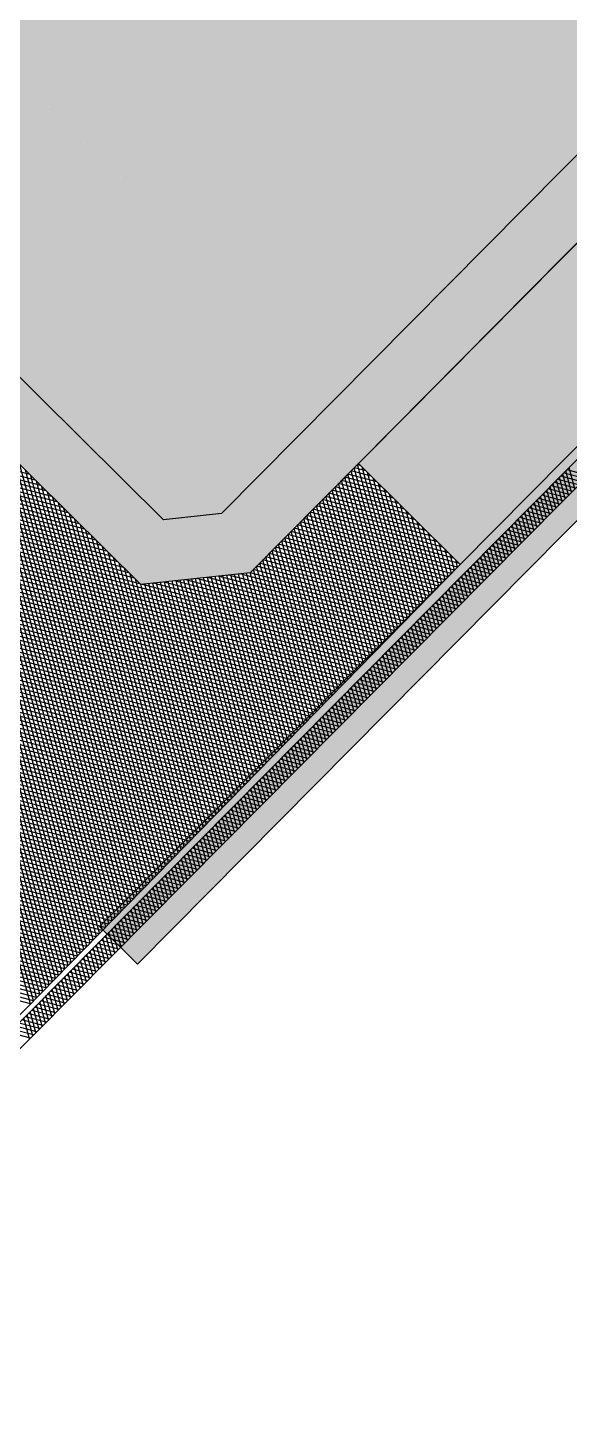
# Model space of a CAD drawing. Header units: metres. Extents: x 588040 to 588395, y 4834075 to 4834430.
# Drawn here: x 588184.624 to 588184.973, y 4834085.278 to 4834086.173 of the extents above; entities that cross this region are included whole.
import ezdxf

# ---------------------------------------------------------------- set-up
doc = ezdxf.new("R2010")
doc.units = ezdxf.units.M
doc.header["$LTSCALE"] = 2
doc.layers.add('A-HATCH', color=8, linetype='Continuous')

# ---------------------------------------------------------------- blocks, each defined once
blk = doc.blocks.new('PasteBlock$16')
at = {"color": 113}
for p, q in [((0.47299, 3.41914), (0.29516, 4.09051)), ((0.4392, 3.39049), (0.2542, 4.08892)), ((1.02066, 3.53968), (0.50727, 3.40369)), ((1.05023, 3.50613), (0.50379, 3.36139)), ((0.94122, 3.47726), (0.59977, 3.38682)), ((0.50727, 3.40369), (0.47299, 3.41914)), ((0.50379, 3.36139), (0.4392, 3.39049)), ((0.59977, 3.38682), (0.62344, 3.29745)), ((0.62344, 3.29745), (0.96489, 3.38789))]:
    blk.add_line(p, q, dxfattribs=at)
at = {"color": 31}
for p, q in [((0.4392, 3.39049), (0.2542, 4.08892)), ((0.4392, 3.39049), (0.2542, 4.08892)), ((0.41339, 3.48795), (-0.0788, 3.98297)), ((0.41851, 3.46862), (-0.08463, 3.97465)), ((0.41723, 3.47345), (-0.08317, 3.97673)), ((0.41595, 3.47829), (-0.08171, 3.97881)), ((0.41467, 3.48312), (-0.08025, 3.98089)), ((0.42491, 3.44445), (-0.09191, 3.96424)), ((0.42363, 3.44929), (-0.09045, 3.96632)), ((0.42235, 3.45412), (-0.089, 3.9684)), ((0.42107, 3.45895), (-0.08754, 3.97049)), ((0.41979, 3.46379), (-0.08608, 3.97257)), ((0.43003, 3.42512), (-0.09774, 3.95592)), ((0.42875, 3.42995), (-0.09628, 3.958)), ((0.42747, 3.43479), (-0.09483, 3.96008)), ((0.42619, 3.43962), (-0.09337, 3.96216)), ((0.43515, 3.40579), (-0.10357, 3.9476)), ((0.43387, 3.41062), (-0.10211, 3.94968)), ((0.43259, 3.41545), (-0.10065, 3.95176)), ((0.43131, 3.42029), (-0.0992, 3.95384)), ((0.54892, 3.27718), (-0.1094, 3.93928)), ((0.43899, 3.39129), (-0.10794, 3.94136)), ((0.43771, 3.39612), (-0.10648, 3.94344)), ((0.43643, 3.40095), (-0.10502, 3.94552)), ((0.53504, 3.27341), (-0.11668, 3.92888)), ((0.53782, 3.27416), (-0.11522, 3.93096)), ((0.54059, 3.27492), (-0.11377, 3.93304)), ((0.54337, 3.27567), (-0.11231, 3.93512)), ((0.54614, 3.27643), (-0.11085, 3.9372)), ((0.52394, 3.27039), (-0.12251, 3.92056)), ((0.52672, 3.27114), (-0.12105, 3.92264)), ((0.52949, 3.2719), (-0.1196, 3.92472)), ((0.53227, 3.27265), (-0.11814, 3.9268)), ((0.51284, 3.26737), (-0.12834, 3.91224)), ((0.51562, 3.26813), (-0.12688, 3.91432)), ((0.51839, 3.26888), (-0.12542, 3.9164)), ((0.52117, 3.26964), (-0.12397, 3.91848)), ((0.49897, 3.2636), (-0.13562, 3.90184)), ((0.50174, 3.26435), (-0.13417, 3.90392)), ((0.50452, 3.26511), (-0.13271, 3.906)), ((0.50729, 3.26586), (-0.13125, 3.90808)), ((0.51007, 3.26662), (-0.1298, 3.91016)), ((0.48787, 3.26058), (-0.14109, 3.89315)), ((0.49064, 3.26133), (-0.13999, 3.89559)), ((0.49342, 3.26209), (-0.13854, 3.89768)), ((0.49619, 3.26284), (-0.13708, 3.89976)), ((0.47954, 3.25831), (-0.14436, 3.88581)), ((0.48232, 3.25907), (-0.14327, 3.88825)), ((0.48509, 3.25982), (-0.14218, 3.8907)), ((0.46844, 3.2553), (-0.14874, 3.87602)), ((0.47122, 3.25605), (-0.14764, 3.87847)), ((0.47399, 3.25681), (-0.14655, 3.88091)), ((0.47677, 3.25756), (-0.14546, 3.88336)), ((0.45734, 3.25228), (-0.15311, 3.86624)), ((0.46012, 3.25303), (-0.15201, 3.86868)), ((0.46289, 3.25379), (-0.15092, 3.87113)), ((0.46567, 3.25454), (-0.14983, 3.87358)), ((0.44902, 3.25001), (-0.15639, 3.8589)), ((0.45179, 3.25077), (-0.15529, 3.86134)), ((0.45457, 3.25152), (-0.1542, 3.86379)), ((0.43792, 3.24699), (-0.16076, 3.84911)), ((0.44069, 3.24775), (-0.15966, 3.85156)), ((0.44347, 3.2485), (-0.15857, 3.854)), ((0.44624, 3.24926), (-0.15748, 3.85645)), ((0.42682, 3.24397), (-0.16513, 3.83932)), ((0.42959, 3.24473), (-0.16404, 3.84177)), ((0.43237, 3.24548), (-0.16294, 3.84422)), ((0.43514, 3.24624), (-0.16185, 3.84666)), ((0.41849, 3.24171), (-0.16841, 3.83198)), ((0.42127, 3.24247), (-0.16731, 3.83443)), ((0.42404, 3.24322), (-0.16622, 3.83688)), ((0.40739, 3.23869), (-0.17278, 3.8222)), ((0.41017, 3.23945), (-0.17169, 3.82464)), ((0.41294, 3.2402), (-0.17059, 3.82709)), ((0.41572, 3.24096), (-0.1695, 3.82954)), ((0.39629, 3.23567), (-0.17715, 3.81241)), ((0.39907, 3.23643), (-0.17606, 3.81486)), ((0.40184, 3.23718), (-0.17496, 3.8173)), ((0.40462, 3.23794), (-0.17387, 3.81975)), ((0.38797, 3.23341), (-0.18043, 3.80507)), ((0.39074, 3.23416), (-0.17934, 3.80752)), ((0.39352, 3.23492), (-0.17824, 3.80996)), ((0.37687, 3.23039), (-0.1848, 3.79528)), ((0.37964, 3.23114), (-0.18371, 3.79773)), ((0.38242, 3.2319), (-0.18261, 3.80018)), ((0.38519, 3.23265), (-0.18152, 3.80262)), ((0.36576, 3.22737), (-0.18917, 3.7855)), ((0.36854, 3.22813), (-0.18808, 3.78794)), ((0.37132, 3.22888), (-0.18699, 3.79039)), ((0.37409, 3.22964), (-0.18589, 3.79284)), ((0.35744, 3.22511), (-0.19245, 3.77816)), ((0.36021, 3.22586), (-0.19136, 3.78061)), ((0.36299, 3.22662), (-0.19026, 3.78305)), ((0.34634, 3.22209), (-0.19682, 3.76837)), ((0.34911, 3.22284), (-0.19573, 3.77082)), ((0.35189, 3.2236), (-0.19464, 3.77327)), ((0.35466, 3.22435), (-0.19354, 3.77571)), ((0.33524, 3.21907), (-0.20119, 3.75859)), ((0.33801, 3.21982), (-0.2001, 3.76103)), ((0.34079, 3.22058), (-0.19901, 3.76348)), ((0.34356, 3.22133), (-0.19791, 3.76593)), ((0.32691, 3.2168), (-0.20447, 3.75125)), ((0.32969, 3.21756), (-0.20338, 3.75369)), ((0.33246, 3.21831), (-0.20229, 3.75614)), ((0.31581, 3.21379), (-0.20884, 3.74146)), ((0.31859, 3.21454), (-0.20775, 3.74391)), ((0.32136, 3.2153), (-0.20666, 3.74635)), ((0.32414, 3.21605), (-0.20556, 3.7488)), ((0.30471, 3.21077), (-0.21321, 3.73167)), ((0.30749, 3.21152), (-0.21212, 3.73412)), ((0.31026, 3.21228), (-0.21103, 3.73657)), ((0.31304, 3.21303), (-0.20994, 3.73901)), ((0.29639, 3.2085), (-0.21649, 3.72433)), ((0.29916, 3.20926), (-0.2154, 3.72678)), ((0.30194, 3.21001), (-0.21431, 3.72923)), ((0.28529, 3.20548), (-0.22086, 3.71455)), ((0.28806, 3.20624), (-0.21977, 3.71699)), ((0.29084, 3.20699), (-0.21868, 3.71944)), ((0.29361, 3.20775), (-0.21759, 3.72189)), ((0.27419, 3.20247), (-0.22524, 3.70476)), ((0.27696, 3.20322), (-0.22414, 3.70721)), ((0.27974, 3.20397), (-0.22305, 3.70965)), ((0.28251, 3.20473), (-0.22196, 3.7121)), ((0.26586, 3.2002), (-0.22832, 3.69723)), ((0.26864, 3.20096), (-0.22742, 3.69987)), ((0.27141, 3.20171), (-0.22633, 3.70231)), ((0.25754, 3.19794), (-0.23033, 3.68862)), ((0.26031, 3.19869), (-0.22966, 3.69149)), ((0.26309, 3.19945), (-0.22899, 3.69436)), ((0.24921, 3.19567), (-0.23234, 3.68)), ((0.25199, 3.19643), (-0.23167, 3.68287)), ((0.25476, 3.19718), (-0.231, 3.68574)), ((0.24089, 3.19341), (-0.23435, 3.67138)), ((0.24366, 3.19416), (-0.23368, 3.67426)), ((0.24644, 3.19492), (-0.23301, 3.67713)), ((0.24086, 3.1934), (0.36757, 3.66093)), ((0.24365, 3.19416), (0.36885, 3.6561)), ((0.24645, 3.19492), (0.37013, 3.65126)), ((0.24925, 3.19568), (0.37141, 3.64643)), ((0.25204, 3.19644), (0.37269, 3.6416)), ((0.25484, 3.1972), (0.37397, 3.63676)), ((0.25763, 3.19796), (0.37525, 3.63193)), ((0.26043, 3.19872), (0.37653, 3.6271)), ((0.26323, 3.19948), (0.37781, 3.62226)), ((0.26602, 3.20024), (0.37909, 3.61743)), ((0.26882, 3.20101), (0.38037, 3.6126)), ((0.27162, 3.20177), (0.38165, 3.60776)), ((0.27441, 3.20253), (0.38293, 3.60293)), ((0.27721, 3.20329), (0.38421, 3.5981)), ((0.28, 3.20405), (0.38549, 3.59326)), ((0.2828, 3.20481), (0.38677, 3.58843)), ((0.2856, 3.20557), (0.38805, 3.5836)), ((0.28839, 3.20633), (0.38933, 3.57876)), ((0.29119, 3.20709), (0.39061, 3.57393)), ((0.29399, 3.20785), (0.39189, 3.5691)), ((0.29678, 3.20861), (0.39317, 3.56426)), ((0.29958, 3.20937), (0.39445, 3.55943)), ((0.30238, 3.21013), (0.39573, 3.5546)), ((0.30517, 3.21089), (0.39701, 3.54976)), ((0.30797, 3.21165), (0.39829, 3.54493)), ((0.31076, 3.21241), (0.39957, 3.5401)), ((0.31356, 3.21317), (0.40085, 3.53526)), ((0.31636, 3.21393), (0.40213, 3.53043)), ((0.31915, 3.21469), (0.40341, 3.5256)), ((0.32195, 3.21545), (0.40469, 3.52076)), ((0.32475, 3.21622), (0.40598, 3.51593)), ((0.32754, 3.21698), (0.40726, 3.5111)), ((0.33034, 3.21774), (0.40854, 3.50626)), ((0.33313, 3.2185), (0.40982, 3.50143)), ((0.33593, 3.21926), (0.4111, 3.4966)), ((0.33873, 3.22002), (0.41238, 3.49176)), ((0.34152, 3.22078), (0.41366, 3.48693)), ((0.34432, 3.22154), (0.41494, 3.4821)), ((0.34712, 3.2223), (0.41622, 3.47726)), ((0.34991, 3.22306), (0.4175, 3.47243)), ((0.35271, 3.22382), (0.41878, 3.4676)), ((0.3555, 3.22458), (0.42006, 3.46276)), ((0.3583, 3.22534), (0.42134, 3.45793)), ((0.3611, 3.2261), (0.42262, 3.4531)), ((0.36389, 3.22686), (0.4239, 3.44826)), ((0.36669, 3.22762), (0.42518, 3.44343)), ((0.36949, 3.22838), (0.42646, 3.4386)), ((0.37228, 3.22914), (0.42774, 3.43376)), ((0.37508, 3.2299), (0.42902, 3.42893)), ((0.37788, 3.23066), (0.4303, 3.4241)), ((0.38067, 3.23143), (0.43158, 3.41926)), ((0.38347, 3.23219), (0.43286, 3.41443)), ((0.38626, 3.23295), (0.43414, 3.4096)), ((0.38906, 3.23371), (0.43542, 3.40476)), ((0.39186, 3.23447), (0.4367, 3.39993)), ((0.39465, 3.23523), (0.43798, 3.3951)), ((0.39745, 3.23599), (0.43931, 3.39044)), ((0.40025, 3.23675), (0.44162, 3.3894)), ((0.40304, 3.23751), (0.44393, 3.38836)), ((0.40584, 3.23827), (0.44624, 3.38732)), ((0.40863, 3.23903), (0.44854, 3.38628)), ((0.41143, 3.23979), (0.45085, 3.38524)), ((0.41423, 3.24055), (0.45316, 3.3842)), ((0.41702, 3.24131), (0.45547, 3.38316)), ((0.50379, 3.36139), (0.4392, 3.39049)), ((0.50379, 3.36139), (0.4392, 3.39049)), ((0.55169, 3.27794), (0.44025, 3.39002)), ((0.55447, 3.27869), (0.44664, 3.38714)), ((0.55724, 3.27945), (0.45302, 3.38427)), ((0.59977, 3.38682), (0.50379, 3.36139)), ((0.59977, 3.38682), (0.50379, 3.36139)), ((0.55684, 3.27934), (0.5849, 3.38288)), ((0.55964, 3.2801), (0.58769, 3.38361)), ((0.56243, 3.28086), (0.59048, 3.38435)), ((0.56523, 3.28162), (0.59327, 3.38509)), ((0.56802, 3.28238), (0.59606, 3.38583)), ((0.57082, 3.28314), (0.59885, 3.38657)), ((0.57362, 3.2839), (0.60063, 3.38358)), ((0.60662, 3.36098), (0.58486, 3.38286)), ((0.60534, 3.36581), (0.58765, 3.3836)), ((0.60406, 3.37065), (0.59044, 3.38434)), ((0.60278, 3.37548), (0.59323, 3.38508)), ((0.6015, 3.38031), (0.59602, 3.38582)), ((0.60022, 3.38515), (0.59881, 3.38656)), ((0.62344, 3.29745), (0.59977, 3.38682)), ((0.62344, 3.29745), (0.59977, 3.38682)), ((0.41982, 3.24207), (0.45778, 3.38212)), ((0.42262, 3.24283), (0.46009, 3.38108)), ((0.42541, 3.24359), (0.46239, 3.38004)), ((0.42821, 3.24435), (0.4647, 3.379)), ((0.43101, 3.24511), (0.46701, 3.37796)), ((0.4338, 3.24587), (0.46932, 3.37692)), ((0.4366, 3.24664), (0.47163, 3.37588)), ((0.43939, 3.2474), (0.47393, 3.37484)), ((0.44219, 3.24816), (0.47624, 3.3738)), ((0.56002, 3.2802), (0.45941, 3.38139)), ((0.56279, 3.28096), (0.4658, 3.37851)), ((0.56557, 3.28171), (0.47219, 3.37563)), ((0.52328, 3.27021), (0.55141, 3.37401)), ((0.52608, 3.27097), (0.5542, 3.37474)), ((0.52888, 3.27173), (0.557, 3.37548)), ((0.53167, 3.27249), (0.55979, 3.37622)), ((0.53447, 3.27325), (0.56258, 3.37696)), ((0.53726, 3.27401), (0.56537, 3.3777)), ((0.54006, 3.27477), (0.56816, 3.37844)), ((0.54286, 3.27553), (0.57095, 3.37918)), ((0.54565, 3.27629), (0.57374, 3.37992)), ((0.54845, 3.27706), (0.57653, 3.38066)), ((0.55125, 3.27782), (0.57932, 3.3814)), ((0.62198, 3.30298), (0.55137, 3.37399)), ((0.55404, 3.27858), (0.58211, 3.38214)), ((0.6207, 3.30781), (0.55416, 3.37473)), ((0.61942, 3.31265), (0.55695, 3.37547)), ((0.61814, 3.31748), (0.55974, 3.37621)), ((0.61686, 3.32231), (0.56253, 3.37695)), ((0.61558, 3.32715), (0.56532, 3.37769)), ((0.6143, 3.33198), (0.56811, 3.37843)), ((0.61302, 3.33681), (0.5709, 3.37917)), ((0.61174, 3.34165), (0.5737, 3.37991)), ((0.57641, 3.28466), (0.60191, 3.37874)), ((0.61046, 3.34648), (0.57649, 3.38065)), ((0.57921, 3.28542), (0.60319, 3.37391)), ((0.60918, 3.35131), (0.57928, 3.38139)), ((0.6079, 3.35615), (0.58207, 3.38213)), ((0.44499, 3.24892), (0.47855, 3.37276)), ((0.44778, 3.24968), (0.48086, 3.37172)), ((0.45058, 3.25044), (0.48317, 3.37068)), ((0.45338, 3.2512), (0.48548, 3.36964)), ((0.45617, 3.25196), (0.48778, 3.3686)), ((0.45897, 3.25272), (0.49009, 3.36756)), ((0.46176, 3.25348), (0.4924, 3.36652)), ((0.46456, 3.25424), (0.49471, 3.36548)), ((0.56834, 3.28247), (0.47857, 3.37275)), ((0.57112, 3.28322), (0.48496, 3.36987)), ((0.48973, 3.26108), (0.51793, 3.36514)), ((0.57389, 3.28397), (0.49135, 3.367)), ((0.49252, 3.26185), (0.52072, 3.36588)), ((0.49532, 3.26261), (0.52351, 3.36661)), ((0.49812, 3.26337), (0.5263, 3.36735)), ((0.50091, 3.26413), (0.52909, 3.36809)), ((0.50371, 3.26489), (0.53188, 3.36883)), ((0.50651, 3.26565), (0.53467, 3.36957)), ((0.5093, 3.26641), (0.53746, 3.37031)), ((0.5121, 3.26717), (0.54025, 3.37105)), ((0.51489, 3.26793), (0.54304, 3.37179)), ((0.51769, 3.26869), (0.54583, 3.37253)), ((0.59332, 3.28926), (0.51789, 3.36512)), ((0.52049, 3.26945), (0.54862, 3.37327)), ((0.59609, 3.29001), (0.52068, 3.36586)), ((0.59887, 3.29077), (0.52347, 3.3666)), ((0.60164, 3.29152), (0.52626, 3.36734)), ((0.60442, 3.29228), (0.52905, 3.36808)), ((0.60719, 3.29303), (0.53184, 3.36882)), ((0.60997, 3.29379), (0.53463, 3.36956)), ((0.61274, 3.29454), (0.53742, 3.3703)), ((0.61552, 3.2953), (0.54021, 3.37104)), ((0.61829, 3.29605), (0.543, 3.37178)), ((0.62107, 3.29681), (0.54579, 3.37252)), ((0.62326, 3.29815), (0.54858, 3.37326)), ((0.58201, 3.28618), (0.60447, 3.36908)), ((0.46736, 3.255), (0.49702, 3.36444)), ((0.47015, 3.25576), (0.49933, 3.3634)), ((0.47295, 3.25652), (0.50163, 3.36236)), ((0.47575, 3.25728), (0.50398, 3.36144)), ((0.47854, 3.25804), (0.50677, 3.36218)), ((0.48134, 3.2588), (0.50956, 3.36292)), ((0.48413, 3.25956), (0.51235, 3.36366)), ((0.48693, 3.26032), (0.51514, 3.3644)), ((0.57667, 3.28473), (0.49773, 3.36412)), ((0.57944, 3.28548), (0.50393, 3.36143)), ((0.58222, 3.28624), (0.50672, 3.36217)), ((0.58499, 3.28699), (0.50951, 3.36291)), ((0.58777, 3.28775), (0.5123, 3.36365)), ((0.59054, 3.2885), (0.51509, 3.36439)), ((0.5848, 3.28694), (0.60575, 3.36424)), ((0.5876, 3.2877), (0.60703, 3.35941)), ((0.59039, 3.28846), (0.60831, 3.35458)), ((0.59319, 3.28922), (0.60959, 3.34974)), ((0.59599, 3.28998), (0.61087, 3.34491)), ((0.59878, 3.29074), (0.61215, 3.34008)), ((0.60158, 3.2915), (0.61343, 3.33524)), ((0.60438, 3.29227), (0.61471, 3.33041)), ((0.60717, 3.29303), (0.61599, 3.32558)), ((0.60997, 3.29379), (0.61727, 3.32074)), ((0.61276, 3.29455), (0.61855, 3.31591)), ((0.61556, 3.29531), (0.61983, 3.31108)), ((0.61836, 3.29607), (0.62112, 3.30624)), ((-0.25247, 3.05923), (0.62344, 3.29745)), ((-0.25247, 3.05923), (0.62344, 3.29745)), ((0.62115, 3.29683), (0.6224, 3.30141))]:
    blk.add_line(p, q, dxfattribs=at)
for p, q in [((-0.54914, 2.98065), (2.21691, 3.71332)), ((2.22002, 3.70156), (-0.54603, 2.96889)), ((0.69505, 3.29762), (0.69873, 3.31118)), ((0.69784, 3.29836), (0.70152, 3.31192)), ((0.70965, 3.30149), (0.69974, 3.31145)), ((0.70063, 3.2991), (0.70431, 3.31266)), ((0.71244, 3.30223), (0.70253, 3.31219)), ((0.70342, 3.29984), (0.7071, 3.3134)), ((0.71523, 3.30297), (0.70532, 3.31293)), ((0.70621, 3.30058), (0.70989, 3.31414)), ((0.71802, 3.30371), (0.70811, 3.31367)), ((0.709, 3.30132), (0.71268, 3.31488)), ((0.72081, 3.30445), (0.7109, 3.31441)), ((0.7118, 3.30206), (0.71547, 3.31562)), ((0.7236, 3.30519), (0.71369, 3.31515)), ((0.66157, 3.28875), (0.66524, 3.30231)), ((0.66436, 3.28949), (0.66803, 3.30305)), ((0.67616, 3.29262), (0.66626, 3.30258)), ((0.66715, 3.29023), (0.67082, 3.30379)), ((0.67895, 3.29336), (0.66905, 3.30332)), ((0.66994, 3.29097), (0.67361, 3.30453)), ((0.68174, 3.2941), (0.67184, 3.30406)), ((0.67273, 3.29171), (0.6764, 3.30527)), ((0.68453, 3.29484), (0.67463, 3.3048)), ((0.67552, 3.29245), (0.67919, 3.30601)), ((0.68732, 3.29558), (0.67742, 3.30554)), ((0.67831, 3.29319), (0.68198, 3.30675)), ((0.69011, 3.29632), (0.68021, 3.30628)), ((0.6811, 3.29393), (0.68477, 3.30749)), ((0.6929, 3.29705), (0.683, 3.30702)), ((0.68389, 3.29467), (0.68756, 3.30823)), ((0.69569, 3.29779), (0.68579, 3.30776)), ((0.68668, 3.29541), (0.69036, 3.30897)), ((0.69848, 3.29853), (0.68858, 3.3085)), ((0.68947, 3.29615), (0.69315, 3.30971)), ((0.70128, 3.29927), (0.69137, 3.30923)), ((0.69226, 3.29688), (0.69594, 3.31044)), ((0.70407, 3.30001), (0.69416, 3.30997)), ((0.70686, 3.30075), (0.69695, 3.31071)), ((0.62808, 3.27988), (0.63175, 3.29344)), ((0.63087, 3.28062), (0.63455, 3.29418)), ((0.64267, 3.28375), (0.63277, 3.29371)), ((0.63366, 3.28136), (0.63734, 3.29492)), ((0.64547, 3.28449), (0.63556, 3.29445)), ((0.63645, 3.2821), (0.64013, 3.29566)), ((0.64826, 3.28523), (0.63835, 3.29519)), ((0.63924, 3.28284), (0.64292, 3.2964)), ((0.65105, 3.28597), (0.64114, 3.29593)), ((0.64203, 3.28358), (0.64571, 3.29714)), ((0.65384, 3.28671), (0.64393, 3.29667)), ((0.64482, 3.28432), (0.6485, 3.29788)), ((0.65663, 3.28745), (0.64672, 3.29741)), ((0.64761, 3.28506), (0.65129, 3.29862)), ((0.65942, 3.28819), (0.64951, 3.29815)), ((0.6504, 3.2858), (0.65408, 3.29936)), ((0.66221, 3.28892), (0.6523, 3.29889)), ((0.65319, 3.28654), (0.65687, 3.3001)), ((0.665, 3.28966), (0.65509, 3.29963)), ((0.65598, 3.28728), (0.65966, 3.30084)), ((0.66779, 3.2904), (0.65788, 3.30037)), ((0.65878, 3.28801), (0.66245, 3.30157)), ((0.67058, 3.29114), (0.66067, 3.3011)), ((0.67337, 3.29188), (0.66346, 3.30184)), ((0.59459, 3.27101), (0.59827, 3.28457)), ((0.6064, 3.27414), (0.59649, 3.2841)), ((0.59738, 3.27175), (0.60106, 3.28531)), ((0.60919, 3.27488), (0.59928, 3.28484)), ((0.60017, 3.27249), (0.60385, 3.28605)), ((0.61198, 3.27562), (0.60207, 3.28558)), ((0.60296, 3.27323), (0.60664, 3.28679)), ((0.61477, 3.27636), (0.60486, 3.28632)), ((0.60576, 3.27397), (0.60943, 3.28753)), ((0.61756, 3.2771), (0.60765, 3.28706)), ((0.60855, 3.27471), (0.61222, 3.28827)), ((0.62035, 3.27784), (0.61044, 3.2878)), ((0.61134, 3.27545), (0.61501, 3.28901)), ((0.62314, 3.27858), (0.61324, 3.28854)), ((0.61413, 3.27619), (0.6178, 3.28975)), ((0.62593, 3.27932), (0.61603, 3.28928)), ((0.61692, 3.27693), (0.62059, 3.29049)), ((0.62872, 3.28005), (0.61882, 3.29002)), ((0.61971, 3.27767), (0.62338, 3.29123)), ((0.63151, 3.28079), (0.62161, 3.29076)), ((0.6225, 3.27841), (0.62617, 3.29197)), ((0.6343, 3.28153), (0.6244, 3.2915)), ((0.62529, 3.27915), (0.62896, 3.2927)), ((0.63709, 3.28227), (0.62719, 3.29223)), ((0.63988, 3.28301), (0.62998, 3.29297)), ((0.56111, 3.26214), (0.56478, 3.2757)), ((0.57291, 3.26527), (0.56301, 3.27523)), ((0.5639, 3.26288), (0.56757, 3.27644)), ((0.5757, 3.26601), (0.5658, 3.27597)), ((0.56669, 3.26362), (0.57036, 3.27718)), ((0.57849, 3.26675), (0.56859, 3.27671)), ((0.56948, 3.26436), (0.57315, 3.27792)), ((0.58128, 3.26749), (0.57138, 3.27745)), ((0.57227, 3.2651), (0.57594, 3.27866)), ((0.58407, 3.26823), (0.57417, 3.27819)), ((0.57506, 3.26584), (0.57873, 3.2794)), ((0.58686, 3.26897), (0.57696, 3.27893)), ((0.57785, 3.26658), (0.58153, 3.28014)), ((0.58965, 3.26971), (0.57975, 3.27967)), ((0.58064, 3.26732), (0.58432, 3.28088)), ((0.59245, 3.27045), (0.58254, 3.28041)), ((0.58343, 3.26806), (0.58711, 3.28162)), ((0.59524, 3.27118), (0.58533, 3.28115)), ((0.58622, 3.2688), (0.5899, 3.28236)), ((0.59803, 3.27192), (0.58812, 3.28189)), ((0.58901, 3.26954), (0.59269, 3.2831)), ((0.60082, 3.27266), (0.59091, 3.28263)), ((0.5918, 3.27028), (0.59548, 3.28384)), ((0.60361, 3.2734), (0.5937, 3.28336)), ((0.52762, 3.25327), (0.5313, 3.26683)), ((0.53943, 3.2564), (0.52952, 3.26636)), ((0.53041, 3.25401), (0.53409, 3.26757)), ((0.54222, 3.25714), (0.53231, 3.2671)), ((0.5332, 3.25475), (0.53688, 3.26831)), ((0.54501, 3.25788), (0.5351, 3.26784)), ((0.53599, 3.25549), (0.53967, 3.26905)), ((0.5478, 3.25862), (0.53789, 3.26858)), ((0.53878, 3.25623), (0.54246, 3.26979)), ((0.55059, 3.25936), (0.54068, 3.26932)), ((0.54157, 3.25697), (0.54525, 3.27053)), ((0.55338, 3.2601), (0.54347, 3.27006)), ((0.54436, 3.25771), (0.54804, 3.27127)), ((0.55617, 3.26084), (0.54626, 3.2708)), ((0.54715, 3.25845), (0.55083, 3.27201)), ((0.55896, 3.26158), (0.54905, 3.27154)), ((0.54994, 3.25919), (0.55362, 3.27275)), ((0.56175, 3.26231), (0.55184, 3.27228)), ((0.55274, 3.25993), (0.55641, 3.27349)), ((0.56454, 3.26305), (0.55463, 3.27302)), ((0.55553, 3.26067), (0.5592, 3.27423)), ((0.56733, 3.26379), (0.55743, 3.27376)), ((0.55832, 3.26141), (0.56199, 3.27497)), ((0.57012, 3.26453), (0.56022, 3.27449)), ((0.49413, 3.24441), (0.49781, 3.25796)), ((0.50594, 3.24753), (0.49603, 3.25749)), ((0.49693, 3.24514), (0.5006, 3.2587)), ((0.50873, 3.24827), (0.49882, 3.25823)), ((0.49972, 3.24588), (0.50339, 3.25944)), ((0.51152, 3.24901), (0.50161, 3.25897)), ((0.50251, 3.24662), (0.50618, 3.26018)), ((0.51431, 3.24975), (0.50441, 3.25971)), ((0.5053, 3.24736), (0.50897, 3.26092)), ((0.5171, 3.25049), (0.5072, 3.26045)), ((0.50809, 3.2481), (0.51176, 3.26166)), ((0.51989, 3.25123), (0.50999, 3.26119)), ((0.51088, 3.24884), (0.51455, 3.2624)), ((0.52268, 3.25197), (0.51278, 3.26193)), ((0.51367, 3.24958), (0.51734, 3.26314)), ((0.52547, 3.25271), (0.51557, 3.26267)), ((0.51646, 3.25032), (0.52013, 3.26388)), ((0.52826, 3.25345), (0.51836, 3.26341)), ((0.51925, 3.25106), (0.52292, 3.26462)), ((0.53105, 3.25418), (0.52115, 3.26415)), ((0.52204, 3.2518), (0.52571, 3.26536)), ((0.53384, 3.25492), (0.52394, 3.26489)), ((0.52483, 3.25254), (0.52851, 3.2661)), ((0.53663, 3.25566), (0.52673, 3.26563)), ((0.45786, 3.2348), (0.46153, 3.24836)), ((0.46065, 3.23554), (0.46432, 3.2491)), ((0.47245, 3.23866), (0.46255, 3.24862)), ((0.46344, 3.23627), (0.46711, 3.24983)), ((0.47524, 3.2394), (0.46534, 3.24936)), ((0.46623, 3.23701), (0.4699, 3.25057)), ((0.47803, 3.24014), (0.46813, 3.2501)), ((0.46902, 3.23775), (0.47269, 3.25131)), ((0.48082, 3.24088), (0.47092, 3.25084)), ((0.47181, 3.23849), (0.47549, 3.25205)), ((0.48362, 3.24162), (0.47371, 3.25158)), ((0.4746, 3.23923), (0.47828, 3.25279)), ((0.48641, 3.24236), (0.4765, 3.25232)), ((0.47739, 3.23997), (0.48107, 3.25353)), ((0.4892, 3.2431), (0.47929, 3.25306)), ((0.48018, 3.24071), (0.48386, 3.25427)), ((0.49199, 3.24384), (0.48208, 3.2538)), ((0.48297, 3.24145), (0.48665, 3.25501)), ((0.49478, 3.24458), (0.48487, 3.25454)), ((0.48576, 3.24219), (0.48944, 3.25575)), ((0.49757, 3.24531), (0.48766, 3.25528)), ((0.48855, 3.24293), (0.49223, 3.25649)), ((0.50036, 3.24605), (0.49045, 3.25602)), ((0.49134, 3.24367), (0.49502, 3.25723)), ((0.50315, 3.24679), (0.49324, 3.25676)), ((0.42437, 3.22593), (0.42805, 3.23949)), ((0.42716, 3.22667), (0.43084, 3.24023)), ((0.43897, 3.22979), (0.42906, 3.23975)), ((0.42995, 3.2274), (0.43363, 3.24096)), ((0.44176, 3.23053), (0.43185, 3.24049)), ((0.43274, 3.22814), (0.43642, 3.2417)), ((0.44455, 3.23127), (0.43464, 3.24123)), ((0.43553, 3.22888), (0.43921, 3.24244)), ((0.44734, 3.23201), (0.43743, 3.24197)), ((0.43832, 3.22962), (0.442, 3.24318)), ((0.45013, 3.23275), (0.44022, 3.24271)), ((0.44111, 3.23036), (0.44479, 3.24392)), ((0.45292, 3.23349), (0.44301, 3.24345)), ((0.44391, 3.2311), (0.44758, 3.24466)), ((0.45571, 3.23423), (0.4458, 3.24419)), ((0.4467, 3.23184), (0.45037, 3.2454)), ((0.4585, 3.23497), (0.44859, 3.24493)), ((0.44949, 3.23258), (0.45316, 3.24614)), ((0.46129, 3.23571), (0.45139, 3.24567)), ((0.45228, 3.23332), (0.45595, 3.24688)), ((0.46408, 3.23644), (0.45418, 3.24641)), ((0.45507, 3.23406), (0.45874, 3.24762)), ((0.46687, 3.23718), (0.45697, 3.24715)), ((0.46966, 3.23792), (0.45976, 3.24789)), ((0.39089, 3.21706), (0.39456, 3.23062)), ((0.39368, 3.2178), (0.39735, 3.23136)), ((0.40548, 3.22092), (0.39557, 3.23089)), ((0.39647, 3.21853), (0.40014, 3.23209)), ((0.40827, 3.22166), (0.39837, 3.23162)), ((0.39926, 3.21927), (0.40293, 3.23283)), ((0.41106, 3.2224), (0.40116, 3.23236)), ((0.40205, 3.22001), (0.40572, 3.23357)), ((0.41385, 3.22314), (0.40395, 3.2331)), ((0.40484, 3.22075), (0.40851, 3.23431)), ((0.41664, 3.22388), (0.40674, 3.23384)), ((0.40763, 3.22149), (0.4113, 3.23505)), ((0.41943, 3.22462), (0.40953, 3.23458)), ((0.41042, 3.22223), (0.41409, 3.23579)), ((0.42222, 3.22536), (0.41232, 3.23532)), ((0.41321, 3.22297), (0.41688, 3.23653)), ((0.42501, 3.2261), (0.41511, 3.23606)), ((0.416, 3.22371), (0.41968, 3.23727)), ((0.4278, 3.22684), (0.4179, 3.2368)), ((0.41879, 3.22445), (0.42247, 3.23801)), ((0.4306, 3.22757), (0.42069, 3.23754)), ((0.42158, 3.22519), (0.42526, 3.23875)), ((0.43339, 3.22831), (0.42348, 3.23828)), ((0.43618, 3.22905), (0.42627, 3.23902)), ((0.3574, 3.20819), (0.36107, 3.22175)), ((0.36019, 3.20893), (0.36386, 3.22249)), ((0.37199, 3.21205), (0.36209, 3.22202)), ((0.36298, 3.20967), (0.36666, 3.22322)), ((0.37478, 3.21279), (0.36488, 3.22275)), ((0.36577, 3.2104), (0.36945, 3.22396)), ((0.37758, 3.21353), (0.36767, 3.22349)), ((0.36856, 3.21114), (0.37224, 3.2247)), ((0.38037, 3.21427), (0.37046, 3.22423)), ((0.37135, 3.21188), (0.37503, 3.22544)), ((0.38316, 3.21501), (0.37325, 3.22497)), ((0.37414, 3.21262), (0.37782, 3.22618)), ((0.38595, 3.21575), (0.37604, 3.22571)), ((0.37693, 3.21336), (0.38061, 3.22692)), ((0.38874, 3.21649), (0.37883, 3.22645)), ((0.37972, 3.2141), (0.3834, 3.22766)), ((0.39153, 3.21723), (0.38162, 3.22719)), ((0.38251, 3.21484), (0.38619, 3.2284)), ((0.39432, 3.21797), (0.38441, 3.22793)), ((0.3853, 3.21558), (0.38898, 3.22914)), ((0.39711, 3.21871), (0.3872, 3.22867)), ((0.38809, 3.21632), (0.39177, 3.22988)), ((0.3999, 3.21944), (0.38999, 3.22941)), ((0.40269, 3.22018), (0.39278, 3.23015)), ((0.32391, 3.19932), (0.32759, 3.21288)), ((0.3267, 3.20006), (0.33038, 3.21362)), ((0.33851, 3.20318), (0.3286, 3.21315)), ((0.32949, 3.2008), (0.33317, 3.21436)), ((0.3413, 3.20392), (0.33139, 3.21388)), ((0.33228, 3.20153), (0.33596, 3.21509)), ((0.34409, 3.20466), (0.33418, 3.21462)), ((0.33508, 3.20227), (0.33875, 3.21583)), ((0.34688, 3.2054), (0.33697, 3.21536)), ((0.33787, 3.20301), (0.34154, 3.21657)), ((0.34967, 3.20614), (0.33976, 3.2161)), ((0.34066, 3.20375), (0.34433, 3.21731)), ((0.35246, 3.20688), (0.34256, 3.21684)), ((0.34345, 3.20449), (0.34712, 3.21805)), ((0.35525, 3.20762), (0.34535, 3.21758)), ((0.34624, 3.20523), (0.34991, 3.21879)), ((0.35804, 3.20836), (0.34814, 3.21832)), ((0.34903, 3.20597), (0.3527, 3.21953)), ((0.36083, 3.2091), (0.35093, 3.21906)), ((0.35182, 3.20671), (0.35549, 3.22027)), ((0.36362, 3.20984), (0.35372, 3.2198)), ((0.35461, 3.20745), (0.35828, 3.22101)), ((0.36641, 3.21057), (0.35651, 3.22054)), ((0.3692, 3.21131), (0.3593, 3.22128)), ((0.29043, 3.19045), (0.2941, 3.20401)), ((0.30223, 3.19357), (0.29233, 3.20354)), ((0.29322, 3.19119), (0.29689, 3.20475)), ((0.30502, 3.19431), (0.29512, 3.20428)), ((0.29601, 3.19193), (0.29968, 3.20549)), ((0.30781, 3.19505), (0.29791, 3.20501)), ((0.2988, 3.19266), (0.30247, 3.20622)), ((0.3106, 3.19579), (0.3007, 3.20575)), ((0.30159, 3.1934), (0.30526, 3.20696)), ((0.31339, 3.19653), (0.30349, 3.20649)), ((0.30438, 3.19414), (0.30805, 3.2077)), ((0.31618, 3.19727), (0.30628, 3.20723)), ((0.30717, 3.19488), (0.31084, 3.20844)), ((0.31897, 3.19801), (0.30907, 3.20797)), ((0.30996, 3.19562), (0.31364, 3.20918)), ((0.32176, 3.19875), (0.31186, 3.20871)), ((0.31275, 3.19636), (0.31643, 3.20992)), ((0.32456, 3.19949), (0.31465, 3.20945)), ((0.31554, 3.1971), (0.31922, 3.21066)), ((0.32735, 3.20023), (0.31744, 3.21019)), ((0.31833, 3.19784), (0.32201, 3.2114)), ((0.33014, 3.20097), (0.32023, 3.21093)), ((0.32112, 3.19858), (0.3248, 3.21214)), ((0.33293, 3.2017), (0.32302, 3.21167)), ((0.33572, 3.20244), (0.32581, 3.21241)), ((0.25694, 3.18158), (0.26062, 3.19514)), ((0.26875, 3.1847), (0.25884, 3.19467)), ((0.25973, 3.18232), (0.26341, 3.19588)), ((0.27154, 3.18544), (0.26163, 3.19541)), ((0.26252, 3.18306), (0.2662, 3.19662)), ((0.27433, 3.18618), (0.26442, 3.19615)), ((0.26531, 3.18379), (0.26899, 3.19735)), ((0.27712, 3.18692), (0.26721, 3.19688)), ((0.2681, 3.18453), (0.27178, 3.19809)), ((0.27991, 3.18766), (0.27, 3.19762)), ((0.27089, 3.18527), (0.27457, 3.19883)), ((0.2827, 3.1884), (0.27279, 3.19836)), ((0.27368, 3.18601), (0.27736, 3.19957)), ((0.28549, 3.18914), (0.27558, 3.1991)), ((0.27647, 3.18675), (0.28015, 3.20031)), ((0.28828, 3.18988), (0.27837, 3.19984)), ((0.27926, 3.18749), (0.28294, 3.20105)), ((0.29107, 3.19062), (0.28116, 3.20058)), ((0.28206, 3.18823), (0.28573, 3.20179)), ((0.29386, 3.19136), (0.28395, 3.20132)), ((0.28485, 3.18897), (0.28852, 3.20253)), ((0.29665, 3.1921), (0.28674, 3.20206)), ((0.28764, 3.18971), (0.29131, 3.20327)), ((0.29944, 3.19283), (0.28954, 3.2028)), ((0.23526, 3.17583), (0.22535, 3.1858)), ((0.23805, 3.17657), (0.22814, 3.18654)), ((0.22904, 3.17419), (0.23271, 3.18775)), ((0.24084, 3.17731), (0.23093, 3.18728)), ((0.23183, 3.17493), (0.2355, 3.18848)), ((0.24363, 3.17805), (0.23372, 3.18801)), ((0.23462, 3.17566), (0.23829, 3.18922)), ((0.24642, 3.17879), (0.23652, 3.18875)), ((0.23741, 3.1764), (0.24108, 3.18996)), ((0.24921, 3.17953), (0.23931, 3.18949)), ((0.2402, 3.17714), (0.24387, 3.1907)), ((0.252, 3.18027), (0.2421, 3.19023)), ((0.24299, 3.17788), (0.24666, 3.19144)), ((0.25479, 3.18101), (0.24489, 3.19097)), ((0.24578, 3.17862), (0.24945, 3.19218)), ((0.25758, 3.18175), (0.24768, 3.19171)), ((0.24857, 3.17936), (0.25224, 3.19292)), ((0.26037, 3.18249), (0.25047, 3.19245)), ((0.25136, 3.1801), (0.25503, 3.19366)), ((0.26316, 3.18323), (0.25326, 3.19319)), ((0.25415, 3.18084), (0.25783, 3.1944)), ((0.26595, 3.18397), (0.25605, 3.19393)), ((0.22968, 3.17436), (0.21977, 3.18432)), ((0.23247, 3.1751), (0.22256, 3.18506))]:
    blk.add_line(p, q)
at = {"color": 51}
for p, q in [((1.29113, 3.43946), (0.31334, 3.18046)), ((0.62344, 3.29745), (0.96489, 3.38789)), ((0.30449, 3.21384), (0.62344, 3.29745)), ((0.31334, 3.18046), (0.30449, 3.21384))]:
    blk.add_line(p, q, dxfattribs=at)
for radius in [1.14444, 1.13228]:
    blk.add_circle((0.84511, 3.33737), radius)
at = {"color": 254}
for points in [[(0.91624, 3.51202), (0.72063, 4.25051), (1.00869, 3.53651)], [(0.61151, 3.4313), (0.31166, 4.14218), (0.4159, 4.16979)], [(0.49827, 3.40775), (0.29516, 4.09051), (0.30426, 4.14022)], [(0.50727, 3.40369), (0.30426, 4.14022), (0.31166, 4.14218)], [(0.49827, 3.40775), (0.30426, 4.14022), (0.50727, 3.40369)], [(0.50727, 3.40369), (0.31166, 4.14218), (0.61151, 3.4313)], [(0.47299, 3.41914), (0.29516, 4.09051), (0.49827, 3.40775)], [(0.91624, 3.51202), (0.79122, 3.90153), (0.79145, 3.98312)], [(0.61151, 3.4313), (0.48673, 3.9024), (0.63193, 3.43671)], [(0.63193, 3.43671), (0.48673, 3.9024), (0.52732, 3.83163)], [(0.89582, 3.50661), (0.75022, 3.83099), (0.79122, 3.90153)], [(0.89582, 3.50661), (0.79122, 3.90153), (0.91624, 3.51202)], [(0.63193, 3.43671), (0.52732, 3.83163), (0.68769, 3.45148)], [(0.68769, 3.45148), (0.52732, 3.83163), (0.59786, 3.79063)], [(0.84005, 3.49184), (0.67945, 3.7904), (0.75022, 3.83099)], [(0.84005, 3.49184), (0.75022, 3.83099), (0.89582, 3.50661)], [(0.68769, 3.45148), (0.59786, 3.79063), (0.76387, 3.47166)], [(0.76387, 3.47166), (0.59786, 3.79063), (0.67945, 3.7904)], [(0.76387, 3.47166), (0.67945, 3.7904), (0.84005, 3.49184)], [(0.96489, 3.38789), (0.59977, 3.38682), (0.94122, 3.47726)], [(0.62344, 3.29745), (0.59977, 3.38682), (0.96489, 3.38789)]]:
    blk.add_solid(points, dxfattribs=at)
at = {"color": 113}
for points in [[(0.48166, 3.37136), (0.2542, 4.08892), (0.26948, 4.17239)], [(0.48619, 3.36932), (0.26948, 4.17239), (0.27321, 4.17338)], [(0.48166, 3.37136), (0.26948, 4.17239), (0.48619, 3.36932)], [(0.4392, 3.39049), (0.2542, 4.08892), (0.48166, 3.37136)], [(1.01893, 3.49784), (0.50727, 3.40369), (1.00869, 3.53651)], [(0.51751, 3.36503), (0.50727, 3.40369), (1.01893, 3.49784)], [(0.48619, 3.36932), (0.47299, 3.41914), (0.50379, 3.36139)], [(0.50379, 3.36139), (0.47299, 3.41914), (0.49059, 3.41121)], [(0.50379, 3.36139), (0.49059, 3.41121), (0.51011, 3.36306)], [(0.51011, 3.36306), (0.49059, 3.41121), (0.49827, 3.40775)], [(0.51011, 3.36306), (0.49827, 3.40775), (0.51751, 3.36503)], [(0.51751, 3.36503), (0.49827, 3.40775), (0.50727, 3.40369)]]:
    blk.add_solid(points, dxfattribs=at)
at = {"color": 51}
for points in [[(0.97352, 3.35533), (0.62344, 3.29745), (0.96489, 3.38789)], [(0.63207, 3.26489), (0.62344, 3.29745), (0.97352, 3.35533)], [(0.63207, 3.26489), (0.30449, 3.21384), (0.62344, 3.29745)], [(0.31334, 3.18046), (0.30449, 3.21384), (0.63207, 3.26489)]]:
    blk.add_solid(points, dxfattribs=at)

msp = doc.modelspace()

# ---------------------------------------------------------------- block references
at = {"layer": 'A-HATCH', "rotation": 30.42789333090288}
msp.add_blockref('PasteBlock$16', (588186.03545, 4834082.66755, -102.35614), dxfattribs=at)

doc.saveas('drawing.dxf')
